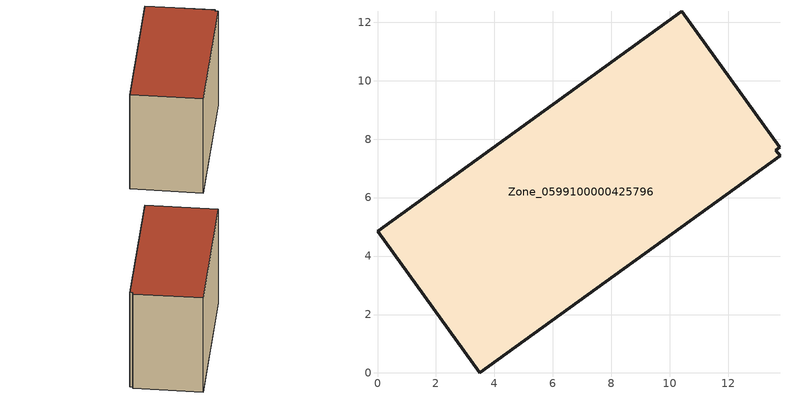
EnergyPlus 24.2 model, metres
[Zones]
Zone_0599100000425796
 floor ground (C_G): 13.63,7.62 13.77,7.42 3.49,0 0,4.85 10.4,12.38 13.76,7.72 z0
 wall outside (C_F): 0,4.85 3.49,0 13.77,7.42 13.63,7.62 13.76,7.72 10.4,12.38 0,4.85 z0:9.26
 roof outside (C_R): 13.77,7.42 13.63,7.62 13.76,7.72 10.4,12.38 0,4.85 3.49,0 z9.26
[BUILDING]
Pand.0599100000425796: North Axis=0; Terrain=City; Loads Convergence Tolerance Value=0.04; Temperature Convergence Tolerance Value=0.4; Solar Distribution=FullExterior; Maximum Number of Warmup Days=25; Minimum Number of Warmup Days=1
[Site:Location]
Rotterdam.The.Hague.AP_ZH_NLD Design_Conditions: Latitude=51.96; Longitude=4.45; Time Zone=1; Elevation=-4.5
[SITE:GROUNDTEMPERATURE:BUILDINGSURFACE]
18, 18, 18, 18, 18, 18, 18, 18, 18, 18, 18, 18
[MATERIAL] Thermal Absorptance=0.9; Solar Absorptance=0.7; Visible Absorptance=0.7
Name | Roughness | Thickness | Conductivity | Density | Specific Heat
G.TC.2006-2014 | MediumSmooth | 0.15 | 0.06 | 540 | 1210
F.TC.2006-2014 | Rough | 0.3 | 0.12 | 1920 | 840
R.TC.2006-2014 | MediumRough | 0.2 | 0.08 | 1500 | 1000
[CONSTRUCTION]
C_G: G.TC.2006-2014
C_F: F.TC.2006-2014
C_R: R.TC.2006-2014
[ZONE]
Zone_0599100000425796: Type=1; Multiplier=1; Ceiling Height=Autocalculate; Volume=Autocalculate; Floor Area=autocalculate; Part of Total Floor Area=Yes
[ZONEINFILTRATION:DESIGNFLOWRATE]
Infil_Zone_0599100000425796: Zone or ZoneList or Space or SpaceList=Zone_0599100000425796; Schedule=AlwaysOn; Design Flow Rate Calculation Method=Flow/Area; Flow Rate per Floor Area=0.0015; Constant Term Coefficient=1; Temperature Term Coefficient=0; Velocity Term Coefficient=0; Velocity Squared Term Coefficient=0
[HVACTEMPLATE:ZONE:IDEALLOADSAIRSYSTEM]
Zone_0599100000425796: Maximum Heating Supply Air Temperature=50; Minimum Cooling Supply Air Temperature=13; Maximum Heating Supply Air Humidity Ratio=0.0156; Minimum Cooling Supply Air Humidity Ratio=0.0077; Heating Limit=NoLimit; Cooling Limit=NoLimit; Dehumidification Control Type=ConstantSensibleHeatRatio; Cooling Sensible Heat Ratio=0.7; Dehumidification Setpoint=60; Humidification Control Type=None; Humidification Setpoint=30; Outdoor Air Method=None; Outdoor Air Flow Rate per Person=0.00944; Outdoor Air Flow Rate per Zone Floor Area=0; Outdoor Air Flow Rate per Zone=0; Demand Controlled Ventilation Type=None; Outdoor Air Economizer Type=NoEconomizer; Heat Recovery Type=None; Sensible Heat Recovery Effectiveness=0.7; Latent Heat Recovery Effectiveness=0.65
[ZONECONTROL:THERMOSTAT]
ThermostatControl_Zone_0599100000425796: Zone or ZoneList=Zone_0599100000425796; Control Type Schedule=DualSetpointControlType; Control 1=Thermostat_Zone_0599100000425796; Temperature Difference Between Cutout And Setpoint=0
[THERMOSTATSETPOINT:DUALSETPOINT]
Thermostat_Zone_0599100000425796: Heating Setpoint Temperature Schedule=HeatingSetpoint_Zone_0599100000425796; Cooling Setpoint Temperature Schedule=CoolingSetpoint_Zone_0599100000425796
[SCHEDULE:COMPACT]
HeatingSetpoint_Zone_0599100000425796: Through: 12/31, For: AllDays, Until: 24:00, 21
CoolingSetpoint_Zone_0599100000425796: Through: 12/31, For: AllDays, Until: 24:00, 24
DualSetpointControlType: Through: 12/31, For: AllDays, Until: 24:00, 4
AlwaysOn: Through: 12/31, For: AllDays, Until: 24:00, 1
